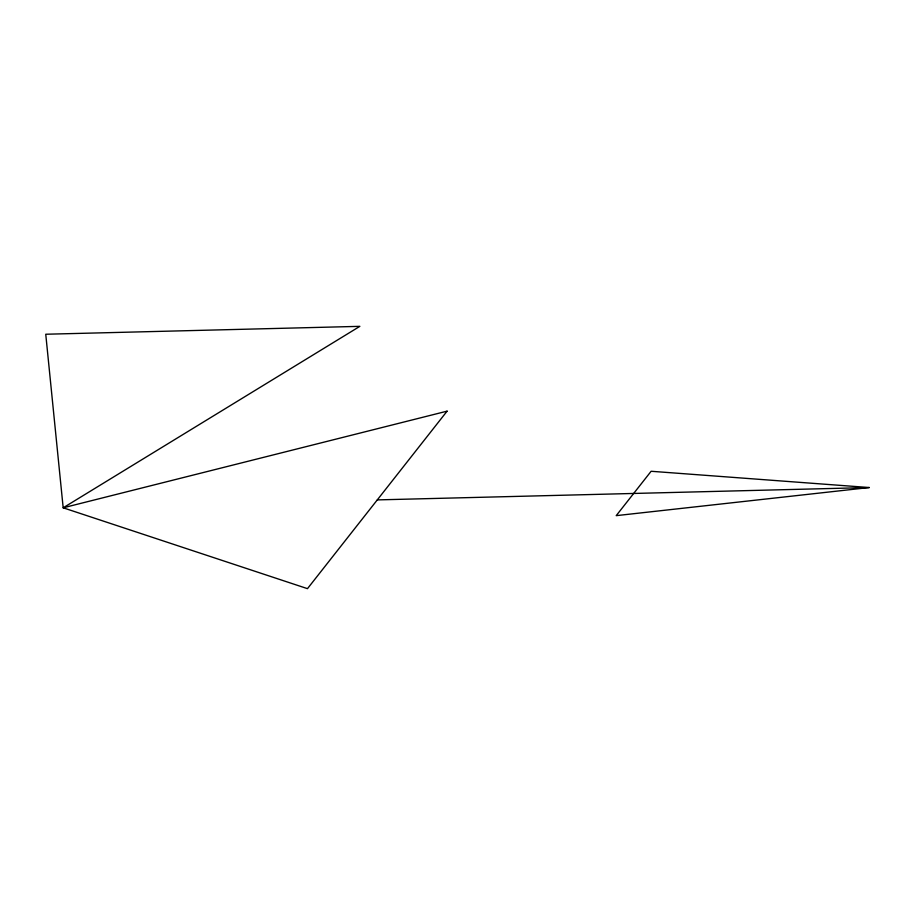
<?xml version="1.0" encoding="UTF-8"?>
<svg xmlns="http://www.w3.org/2000/svg" width="915" height="915" viewBox="0 0 915 915"><rect width="100%" height="100%" fill="white"/><g stroke="black" fill="none" stroke-linecap="round" stroke-linejoin="round"><path stroke-width="1.37" d="M869.25 487.535L616.218 515.648L651.125 471.271L869.25 487.535L377.289 499.899M447.092 411.155L307.474 588.654L63.181 507.802L45.75 334.238L359.858 326.346L63.181 507.802L447.092 411.155"/></g></svg>
